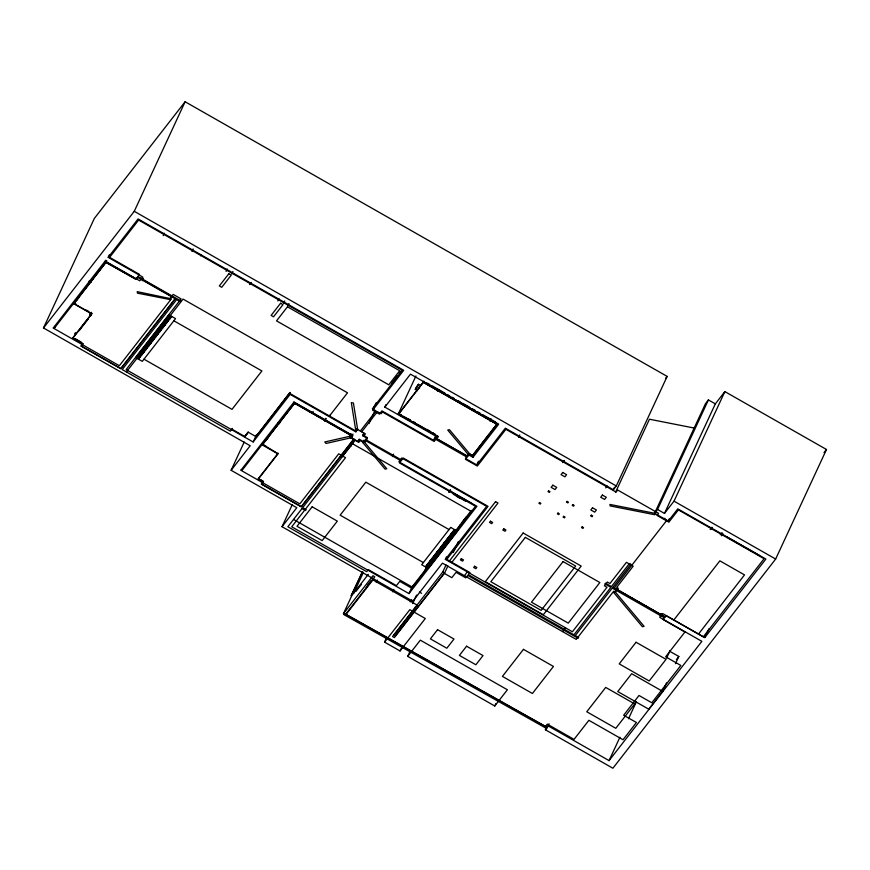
<?xml version="1.0" encoding="UTF-8"?>
<svg xmlns="http://www.w3.org/2000/svg" width="870" height="870" viewBox="0 0 870 870"><rect width="100%" height="100%" fill="white"/><g stroke="black" fill="none" stroke-linecap="round" stroke-linejoin="round"><path stroke-width="1.3" d="M446.517 556.92L445.375 559.377L572.406 631.761L606.999 587.293L604.4 585.814L607.336 582.03L609.946 583.509L626.422 562.335L633.186 566.185L616.71 587.37L618.276 588.261L615.34 592.046L613.644 592.437L642.43 626.748L644.126 626.356L615.34 592.046L613.763 591.154L576.234 639.396L442.438 563.162L412.815 601.235L282.032 526.709L296.8 507.721L231.115 470.289L250.201 445.744L43.5 327.968L94.352 218.413L185.114 101.757L667.149 376.405L616.286 485.96L613.35 489.745L505.339 428.203L476.76 464.928L465.483 458.501L468.419 454.716L470.115 454.336L449.431 429.671L447.735 430.063L468.419 454.716L472.943 457.294L498.575 424.353L410.477 374.154L384.844 407.106L436.512 436.544L433.575 440.318L381.908 410.879L379.407 414.087L372.643 410.238L403.713 370.305L138.08 218.946L108.206 257.357L142.702 277.019L139.755 280.803L105.259 261.141M53.429 327.555L54.397 328.11L55.539 325.641M73.939 303.554L106.151 261.979L136.068 279.031L105.944 262.425L73.939 303.554L91.828 313.755L72.993 337.962L83.052 343.693L81.258 345.999L120.789 368.521L175.022 298.812M77.136 299.291L78.256 296.877M108.206 257.357L109.348 254.899M74.592 333.83L75.559 332.644M43.5 327.968L134.263 211.312L185.114 101.757M90.719 315.81L89.653 315.331L90.795 312.874M89.653 315.331L91.252 312.286M142.299 280.705L143.43 278.269M163.201 235.661L164.332 233.225M191.987 251.408L193.129 248.95M200.687 255.834L201.057 255.019L200.089 254.475M226.069 271.429L227.19 269.004M231.79 273.93L232.91 271.516M277.834 300.922L278.955 298.508M283.555 303.423L284.675 301.009M287.981 305.718L288.981 303.554M360.354 431.052L376.047 410.879L372.371 408.78L402.321 370.294L138.635 220.056L109.598 257.368L139.515 274.42L137.917 276.475L180.612 300.803L180.025 301.553L176.643 299.628L122.235 369.554L230.398 431.183L232.312 428.399M231.115 470.289L244.252 441.971M105.825 260.206L53.211 328.044L119.353 365.726L171.401 298.823L137.21 291.657L137.449 293.147L170.52 299.671L170.281 298.192L173.217 294.408L181.112 298.899L126.117 369.587L253.148 441.96L256.574 434.576M255.932 436.577L289.993 392.479L255.932 436.577L248.254 432.205L244.861 436.566L231.931 429.204M258.346 478.978L278.019 453.694L262.599 444.342L294.865 402.864L351.458 435.109L349.881 437.316L353.764 438.969L301.248 506.644L261.576 484.035L263.305 481.806L258.553 478.543M267.547 437.512L266.427 439.926L268.525 437.229M262.392 444.787L294.865 402.864M324.738 420.765L325.869 418.339M324.836 421.134L325.967 418.698M329.85 415.197L329.469 416.001L347.521 392.805L183.059 299.095L126.4 371.925M282.032 526.709L292.309 504.556M445.375 559.377L486.645 506.34L401.799 458.001L398.862 461.785L476.934 506.275L408.987 593.601L291.733 526.785L345.51 457.674L338.745 453.814L299.813 503.85L240.881 470.278L293.984 402.027L352.905 435.609L351.252 437.73L326.032 443.461L324.782 441.971L350.001 436.24L351.132 433.804M363.964 440.176L362.833 442.612L385.095 469.147L386.791 468.767L364.53 442.221L359.669 439.459L358.016 441.59L351.252 437.73L352.97 434.043M253.148 441.96L290.156 394.393L355.852 431.824L356.994 429.367M350.653 446.593L354.079 439.209M358.016 441.59L359.169 439.122M373.219 409.009L376.079 402.853M362.833 442.612L364.53 442.221L367.466 438.447L362.616 435.674L363.758 433.216M369 423.505L374.133 412.434M364.53 442.221L365.672 439.763M384.844 407.106L385.986 404.637M423.212 382.202L497.172 424.342L472.388 456.195L469.234 454.39L467.636 456.456L436.359 438.643L437.969 436.577L398.232 414.12L415.958 375.927M471.453 454.89L469.354 453.694L467.549 456.195L436.653 438.6L438.262 436.533L398.732 414.011L401.266 414.892M417.546 390.695L415.284 389.412L416.415 386.976L418.513 384.279L420.775 385.562M415.284 389.412L418.513 384.279M398.732 414.011L423.549 381.941L497.118 423.853L472.301 455.934L469.147 454.129M392.446 456.587L393.566 454.151M362.257 571.916L351.121 595.885L362.746 571.753M343.465 613.633L372.947 575.744L374.785 576.788L345.303 614.688L343.465 613.633L351.937 595.374L368.314 574.32M353.698 593.296L363.301 572.612M433.575 440.318L435.294 436.631M365.617 589.066L366.716 586.695M376.318 582.476L377.417 580.116M392.751 591.85L393.849 589.479M384.562 642.136L409.813 609.685L425.299 618.505L400.048 650.956L384.562 642.136L386.258 638.482M472.301 455.934L474.976 452.324M408.987 593.601L412.423 586.206M472.943 457.294L475.803 451.138M489.843 421.058L490.952 418.644M460.078 525.012L457.239 531.135L454.814 529.754L425.778 567.077L428.203 568.458L429.91 564.782M476.76 464.928L478.478 461.241M412.641 603.595L416.599 595.08M400.048 650.956L401.179 648.52M447.909 565.902L444.613 573.004L394.371 637.59L392.522 636.535L442.776 571.96L446.071 564.858M293.538 519.444L412.054 586.967L471.355 510.429M453.281 552.526L458.425 541.434M407.693 656.382L420.319 640.157L507.395 689.769L494.769 705.994L407.693 656.382L409.922 651.565M518.64 437.414L519.781 434.946M563.586 460.567L562.651 462.59L564.304 460.469M494.769 705.994L495.889 703.591M605.748 487.874L606.858 485.471M613.35 489.745L614.492 487.287M615.547 492.257L649.455 419.22L694.162 428.051M545.392 729.778L548.339 726.004L609.065 760.608L701.862 641.342L659.721 617.341L662.668 613.557L704.798 637.558L765.872 559.062L677.784 508.874L668.301 521.054L654.61 513.256L609.903 504.426L610.142 505.916L654.849 514.746L654.61 513.256L657.557 509.472L664.473 513.42L715.336 403.865L724.873 391.598L826.5 449.496L775.648 559.051L612.893 768.243L545.392 729.778L546.534 727.32M547.339 727.44L344.781 613.644L343.998 614.677L546.556 728.484L549.035 723.786M655.175 512.038L705.472 403.702L708.408 399.917L715.336 403.865M657.557 509.472L708.408 399.917M664.473 513.42L674.022 501.153L724.873 391.598M668.301 521.054L669.443 518.596M660.297 616.112L661.439 613.644M634.73 703.95L605.716 687.42L586.771 711.758L615.797 728.299L634.73 703.95L635.861 701.514M609.065 760.608L619.929 737.216M628.499 718.75L636.492 701.524M721.665 535.8L722.796 533.375M666.594 658.133L669.954 650.912M662.625 691.356L631.663 673.706L617.776 691.563L648.737 709.202L662.625 691.356L666.54 682.928M675.479 663.679L678.828 656.458L669.65 651.228M704.798 637.558L708.8 628.945M54.397 328.11L106.792 260.761M76.571 300.498L78.681 297.79M92.035 313.309L72.699 337.995L82.77 343.737L80.964 346.042L120.876 368.782L175.283 298.856L137.329 277.225L135.731 279.292L105.814 262.24M79.17 330.72L88.261 318.975M135.861 279.477L137.46 277.41M249.592 284.555L251.234 282.445M247.95 432.26L244.861 436.566L248.265 432.205M278.226 453.248L258.053 479.022L263.012 481.849L261.283 484.079L301.346 506.905L353.818 439.459L350.131 437.36L351.513 435.598L294.528 403.136M311.612 413.554L313.178 411.532M392 382.941L397.59 375.753M399.199 373.698L402.397 369.587M355.852 431.824L357.657 429.497L353.416 403.006L351.317 402.592L355.558 429.084L357.657 429.497M342.051 456.761L352.828 442.906L352.459 443.711L470.974 511.245M361.713 431.824L377.406 411.651L381.082 413.75L382.463 411.988L434.173 441.449L435.772 439.393L467.049 457.207L465.439 459.273L477.315 466.037L505.894 429.312L616.09 492.094L617.689 490.038L658.579 513.333L656.981 515.388L668.856 522.163L678.404 509.885L764.088 558.714L703.275 636.873L666.137 615.721L665.191 616.939L614.22 587.892L666.431 520.782M362.616 435.674L364.421 433.358M398.232 414.12L398.645 413.576L400.983 414.903M423.864 381.169L423.44 381.712L497.412 423.853L497.836 423.309M398.427 414.055L423.549 381.941M355.841 591.524L361.583 584.161M367.271 585.51L371.381 580.225M476.608 450.214L489.734 433.347M491.376 431.237L497.118 423.853M448.67 491.898L450.323 489.777M449.083 492.333L450.693 490.267M424.886 570.165L426.539 568.034M461.394 523.229L466.374 516.834M428.203 568.458L457.239 531.135M410.151 601.888L411.771 599.8M464.406 575.679L467.353 571.894M665.67 378.298L667.149 376.405M562.542 631.598L565.489 627.814M710.214 529.482L711.845 527.394M710.507 529.482L712.128 527.394M720.295 534.756L721.937 532.647M673.771 620.06L719.86 560.835L744.524 574.896L698.447 634.121M823.999 452.715L826.5 449.496M676.371 659.601L678.828 656.458M431.89 387.074L433.423 387.085M436.87 390.478L439.796 391.489M440.198 391.076L438.839 390.456A4.839 2.914 24.9 0 0 437.447 390.141M674.022 501.153L775.648 559.051M726.874 536.942L759.379 555.473M134.263 211.312L616.286 485.96M427.387 383.17L429.736 384.507M432.085 385.845L444.994 393.207M447.343 394.545L449.692 395.883M452.041 397.22L454.39 398.558M457.914 400.57L460.263 401.907M462.612 403.245L469.659 407.258M471.997 408.596L475.52 410.596M477.869 411.934L480.218 413.272M482.567 414.609L495.487 421.972M438.295 389.521L440.611 390.847M423.342 382.376L496.911 424.299M417.382 386.715L419.644 387.998M408.237 418.872L410.564 420.188M412.891 421.515L415.207 422.842M426.833 429.465L430.324 431.455M432.651 432.781L434.978 434.108M403.321 416.23L410.314 420.221M412.652 421.548L414.99 422.885M417.317 424.212L434.826 434.184M140.016 278.302L171.705 296.365M171.542 316.8L170.335 316.114L169.074 317.746L170.27 318.431M173.859 320.791L261.892 370.957L232.018 409.357L143.985 359.19M169.791 319.051L168.584 318.366L167.323 319.986L168.53 320.671M168.041 321.302L166.833 320.617L165.572 322.237L166.779 322.922M289.601 393.294L355.297 430.726L356.678 428.953L365.389 433.923L364.019 435.685L367.173 437.49L365.574 439.546L401.657 460.099L403.256 458.044L488.037 506.351L446.778 559.388L469.93 572.58L468.332 574.635L573.939 634.806L610.881 587.326L604.9 583.911L605.487 583.161L611.469 586.565L629.423 563.499L630.772 564.271L612.828 587.337L665.061 617.102L614.22 587.892M166.29 323.553L165.083 322.868L163.821 324.488L165.028 325.173M88.99 281.173L91.045 282.337M164.539 325.793L163.332 325.108L162.07 326.728L163.277 327.414M293.777 402.092L294.745 402.647L242.067 470.344L241.11 469.789M451.78 492.083L471.127 503.11M162.788 328.044L161.592 327.359L160.319 328.99L161.526 329.676M294.669 403.31L351.252 435.555M453.205 494.16L455.532 495.487M457.848 496.813L465.972 501.435M456.01 495.976L459.534 497.988M161.037 330.296L159.83 329.61L158.568 331.231L159.775 331.916M159.286 332.547L158.09 331.861L156.828 333.482L158.035 334.167M157.535 334.798L156.339 334.113L155.077 335.733L156.274 336.418M155.795 337.038L154.588 336.353L153.327 337.973L154.534 338.658M154.044 339.289L152.837 338.604L151.576 340.235L152.772 340.92M152.293 341.54L151.086 340.855L149.825 342.476L151.032 343.161M150.543 343.791L149.335 343.106L148.074 344.727L149.281 345.412M74.146 303.119L76.375 304.391M86.445 310.122L88.675 311.395M148.792 346.032L147.595 345.346L146.323 346.978L147.53 347.663M73.635 303.597L91.524 313.787M90.11 314.744L91.176 315.353M277.748 422.624L279.683 423.723M147.041 348.283L145.834 347.598L144.572 349.218L145.779 349.914M145.29 350.534L144.094 349.849L142.832 351.469L144.028 352.154M143.539 352.785L142.332 352.1L141.081 353.72L142.278 354.405M449.029 529.58L365.824 482.176L340.148 515.17L423.364 562.575M141.799 355.036L140.592 354.351L139.331 355.971L140.538 356.656M140.048 357.276L138.841 356.591L137.58 358.222L138.776 358.908M262.599 444.342L265.948 446.245M262.098 444.82L277.737 453.727M75.44 338.789L81.03 341.975M442.776 571.96L444.613 573.004M260.532 479.674L263.512 481.371M262.881 481.828L260.532 480.49L262.816 481.98M419.394 592.057L421.613 593.318M664.484 518.27L667.105 521.391M350.001 436.24L351.252 437.73M437.403 390.597A4.6 2.773 24.9 0 1 438.752 390.913M437.686 389.988A4.6 2.773 24.9 0 1 439.035 390.304M169.008 314.907L135.763 357.635L138.178 359.016L171.423 316.288L169.008 314.907M171.673 316.43L138.428 359.158L142.299 361.354L175.544 318.627L171.673 316.43M228.81 273.756L219.338 285.936L221.752 287.307L231.224 275.137L228.81 273.756M280.575 303.249L271.103 315.429L273.517 316.81L282.989 304.63L280.575 303.249M287.481 306.805L276.54 320.867L388.76 384.812L399.7 370.75L287.481 306.805M302.042 508.515L287.85 526.752L366.694 571.677L368.304 569.622L396.415 585.64L399.743 581.356L411.771 588.207L475.531 506.264L399.46 462.916L401.07 460.861L364.987 440.307L363.388 442.362L360.224 440.568L358.853 442.33L355.167 440.231L302.695 507.678L306.153 509.646L305.49 510.483L302.031 508.515M312.167 506.808L297.018 526.285L322.161 540.607L337.321 521.141L312.167 506.808M372.904 579.888L345.966 614.503L545.414 726.559L547.295 724.134L574.048 739.38L588.892 720.306L623.018 739.75L636.427 722.513L623.649 715.238L639.015 695.478L651.793 702.764L680.829 665.452L665.637 656.796L684.929 632.001L663.136 619.581L664.473 617.863L612.241 588.098L575.287 635.578L578.67 637.514L578.082 638.265L467.745 575.396L465.809 577.876L456.043 572.308L451.856 577.68L444.07 573.254L395.295 635.937L393.947 635.165L417.285 605.172L372.904 579.888M450.714 527.416L421.678 564.739L425.539 566.936L454.575 529.623L450.714 527.416M426.909 564.967L425.647 566.587L426.855 567.273L428.116 565.652L426.909 564.967M428.616 562.77L427.355 564.402L428.562 565.087L429.823 563.455L428.616 562.77M430.324 560.574L429.062 562.194L430.269 562.879L431.531 561.259L430.324 560.574M432.031 558.377L430.77 559.997L431.977 560.682L433.238 559.062L432.031 558.377M433.738 556.191L432.477 557.811L433.684 558.496L434.946 556.876L433.738 556.191M435.446 553.994L434.184 555.615L435.391 556.3L436.653 554.679L435.446 553.994M437.164 551.787L435.892 553.418L437.099 554.103L438.36 552.483L437.164 551.787M438.861 549.601L437.599 551.221L438.806 551.906L440.068 550.286L438.861 549.601M440.579 547.404L439.317 549.024L440.514 549.709L441.775 548.089L440.579 547.404M442.275 545.207L441.014 546.828L442.221 547.513L443.482 545.892L442.275 545.207M443.994 543.01L442.732 544.631L443.928 545.316L445.19 543.696L443.994 543.01M445.701 540.814L444.429 542.445L445.636 543.13L446.908 541.499L445.701 540.814M447.408 538.628L446.147 540.248L447.343 540.933L448.605 539.313L447.408 538.628M449.116 536.42L447.854 538.041L449.061 538.737L450.323 537.105L449.116 536.42M450.823 534.234L449.562 535.855L450.758 536.54L452.019 534.919L450.823 534.234M452.53 532.038L451.269 533.658L452.476 534.343L453.738 532.723L452.53 532.038M454.238 529.841L452.976 531.461L454.183 532.146L455.445 530.526L454.238 529.841M495.563 501.664L449.268 561.161L451.693 562.542L497.977 503.045L495.563 501.664M461.339 558.67L460.382 559.889L462.557 561.128L463.514 559.91L461.339 558.67M490.473 521.217L489.527 522.435L491.702 523.675L492.648 522.457L490.473 521.217M474.639 566.25L473.693 567.468L475.868 568.708L476.814 567.49L474.639 566.25M503.784 528.797L502.838 530.015L505.013 531.255L505.959 530.037L503.784 528.797M437.545 629.684L430.4 638.874L446.832 648.237L453.988 639.048L437.545 629.684M552.841 485.188L551.156 487.352L555.027 489.56L556.713 487.396L552.841 485.188M562.727 472.475L561.052 474.639L564.924 476.836L566.598 474.672L562.727 472.475M539.509 502.545L538.921 503.306L540.27 504.078L540.857 503.317L539.509 502.545M548.6 490.865L548.013 491.626L549.361 492.398L549.949 491.637L548.6 490.865M523.153 533.005L485.286 581.682L543.326 614.753L581.193 566.076L523.153 533.005M525.339 537.377L490.832 581.725L541.14 610.381L575.646 566.033L525.339 537.377M557.985 513.072L557.398 513.833L558.747 514.605L559.345 513.844L557.985 513.072M567.077 501.403L566.49 502.153L567.838 502.925L568.425 502.164L567.077 501.403M563.706 516.334L563.107 517.095L564.456 517.867L565.054 517.106L563.706 516.334M572.786 504.654L572.199 505.405L573.547 506.177L574.135 505.426L572.786 504.654M466.57 646.214L459.414 655.404L475.868 664.778L483.024 655.588L466.57 646.214M592.514 507.786L590.828 509.95L594.699 512.158L596.385 509.994L592.514 507.786M602.41 495.073L600.724 497.238L604.596 499.445L606.281 497.281L602.41 495.073M582.182 526.861L581.584 527.622L582.943 528.394L583.531 527.633L582.182 526.861M591.263 515.181L590.676 515.943L592.035 516.704L592.622 515.953L591.263 515.181M563.075 561.585L531.494 602.181L568.262 623.127L599.854 582.53L563.075 561.585M523.457 649.357L502.425 676.403L532.407 693.488L553.45 666.442L523.457 649.357M636.046 642.256L619.212 663.886L649.205 680.982L666.039 659.34L636.046 642.256"/></g></svg>
